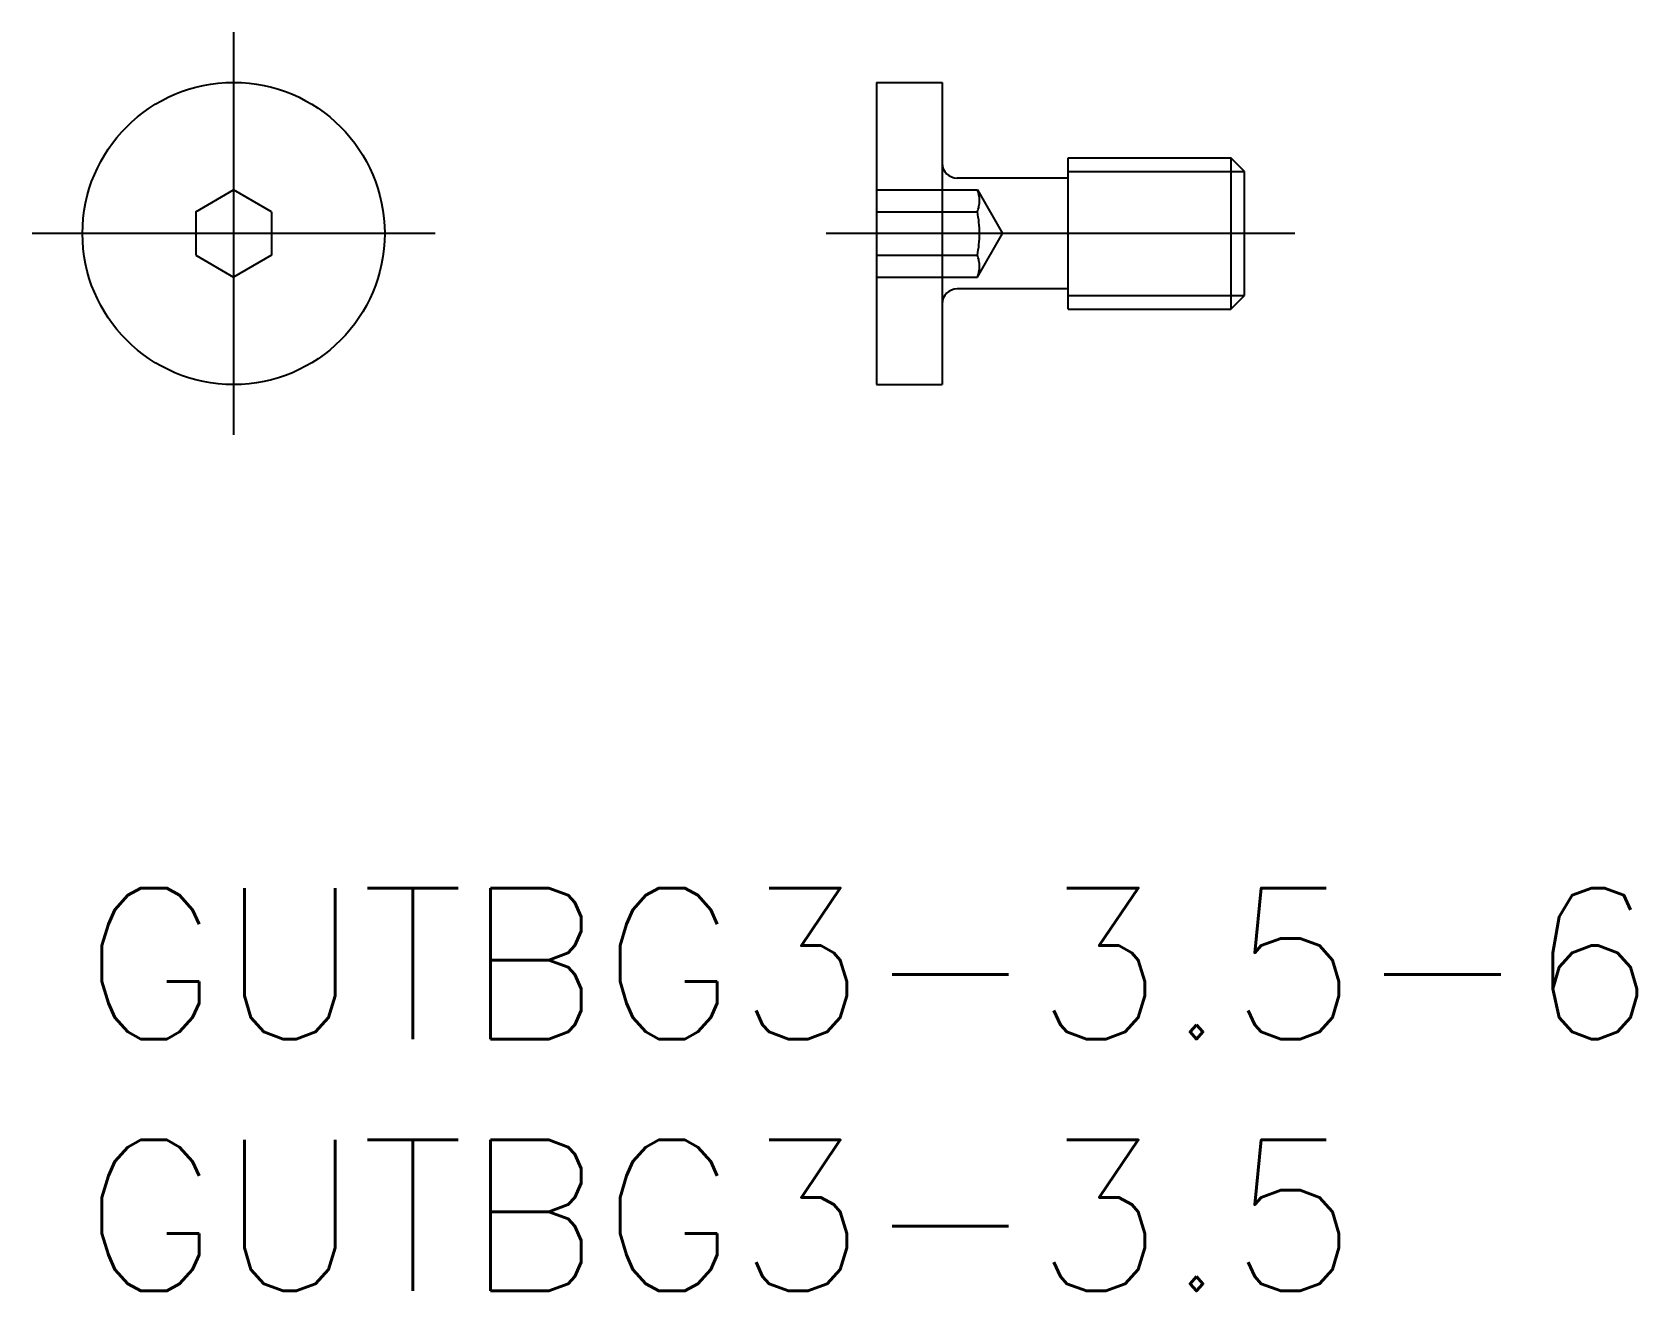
# Model space of a CAD drawing. Extents: x -1 to 30.9, y -8 to 17.
import ezdxf

# ---------------------------------------------------------------- set-up
doc = ezdxf.new("R2010")
doc.units = 0
doc.header["$LTSCALE"] = 0.5
doc.linetypes.add('CENTER', pattern=[50.8, 31.75, -6.35, 6.35, -6.35])
doc.linetypes.add('DASHED', pattern=[19.05, 12.7, -6.35])
for name, color, linetype in [('MSM_CENTER', 1, 'CENTER'), ('MSM_CONTINUOUS', 7, 'CONTINUOUS'), ('MSM_DASHED', 4, 'DASHED'), ('MSM_NARROW', 5, 'CONTINUOUS'), ('MSM_PART_NUMBER', 7, 'CONTINUOUS')]:
    doc.layers.add(name, color=color, linetype=linetype)
doc.styles.get("Standard").update_dxf_attribs({"font": 'txt.shx', "height": 3, "bigfont": 'bigfont.shx'})

# ---------------------------------------------------------------- blocks, each defined once
blk = doc.blocks.new('*U2')
at = {"layer": 'MSM_PART_NUMBER'}
blk.add_text('GUTBG3-3.5-6', height=3, dxfattribs=at).set_placement((0, -3))
blk = doc.blocks.new('*U3')
at = {"layer": 'MSM_PART_NUMBER'}
blk.add_text('GUTBG3-3.5', height=3, dxfattribs=at).set_placement((0, -8))

msp = doc.modelspace()

# ---------------------------------------------------------------- linework, layer by layer
at = {"layer": 'MSM_CENTER'}
for p, q in [((3, 17), (3, 9)), ((7, 13), (-1, 13)), ((24.065, 13), (14.765, 13))]:
    msp.add_line(p, q, dxfattribs=at)
at = {"layer": 'MSM_CONTINUOUS'}
for p, q in [((15.765, 16), (17.065, 16)), ((15.765, 16), (15.765, 10)), ((17.065, 16), (17.065, 10)), ((19.565, 11.5), (19.565, 14.5)), ((19.565, 14.5), (22.795, 14.5)), ((23.065, 14.23), (22.795, 14.5)), ((22.795, 14.5), (22.795, 11.5)), ((19.565, 14.1), (17.365, 14.1)), ((23.065, 11.771), (23.065, 14.23)), ((2.25, 13.433), (3, 13.866)), ((3.75, 13.433), (3, 13.866)), ((2.25, 13.433), (2.25, 12.567)), ((3.75, 13.433), (3.75, 12.567)), ((2.25, 12.567), (3, 12.134)), ((3.75, 12.567), (3, 12.134)), ((19.565, 11.9), (17.365, 11.9)), ((19.565, 11.5), (22.795, 11.5)), ((22.795, 11.5), (23.065, 11.771)), ((15.765, 10), (17.065, 10))]:
    msp.add_line(p, q, dxfattribs=at)
msp.add_circle((3, 13), 3, dxfattribs=at)
for centre, start, end in [((17.365, 14.4), 180, 270), ((17.365, 11.6), 90, 180)]:
    msp.add_arc(centre, 0.3, start, end, dxfattribs=at)
at = {"layer": 'MSM_DASHED'}
for p, q in [((15.765, 13.866), (17.765, 13.866)), ((17.765, 13.866), (18.265, 13)), ((15.765, 13.433), (17.765, 13.433)), ((17.765, 12.134), (18.265, 13)), ((15.765, 12.567), (17.765, 12.567)), ((15.765, 12.134), (17.765, 12.134))]:
    msp.add_line(p, q, dxfattribs=at)
for centre, radius, start, end in [((17.229, 13.65), 0.578, 338.0126, 21.9874), ((15.557, 13), 2.25, 348.9042, 11.0958), ((17.229, 12.35), 0.578, 338.0126, 21.9874)]:
    msp.add_arc(centre, radius, start, end, dxfattribs=at)
at = {"layer": 'MSM_NARROW'}
for p, q in [((19.565, 14.23), (23.065, 14.23)), ((19.565, 11.771), (23.065, 11.771))]:
    msp.add_line(p, q, dxfattribs=at)

# ---------------------------------------------------------------- block references
at = {"layer": 'MSM_CONTINUOUS'}
for name in ['*U2', '*U3']:
    msp.add_blockref(name, (0, 0), dxfattribs=at)

doc.saveas('drawing.dxf')
